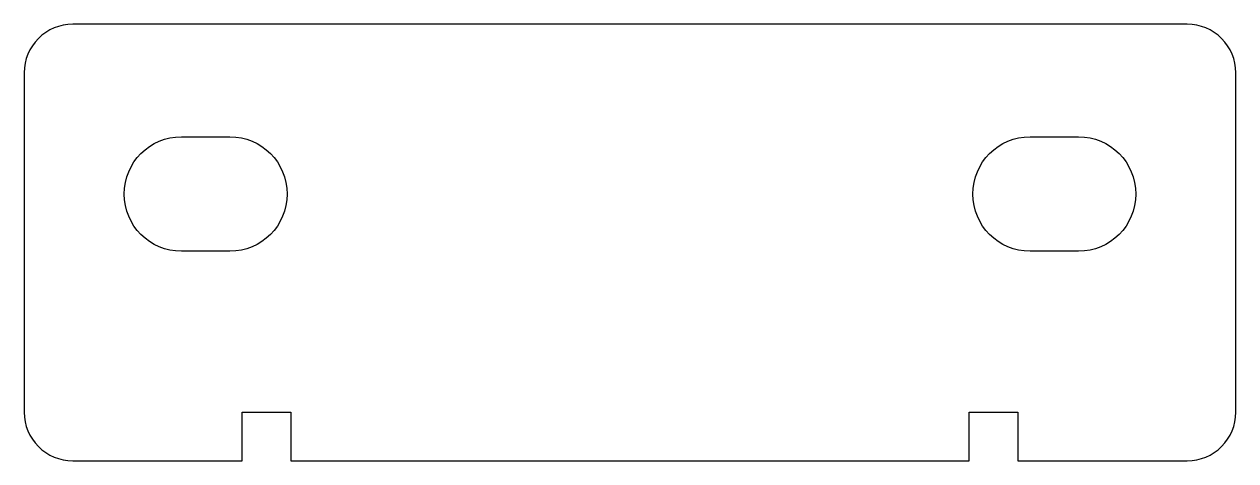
# Model space of a CAD drawing. Header units: inches. Extents: x -6.25 to 0, y 0 to 2.25.
import ezdxf

# ---------------------------------------------------------------- set-up
doc = ezdxf.new("R2010")
doc.units = ezdxf.units.IN
doc.header["$MEASUREMENT"] = 0

msp = doc.modelspace()

# ---------------------------------------------------------------- linework, layer by layer
for points in [[(-6.25, 0.25, 0.414214), (-6, 0), (-5.125, 0), (-5.125, 0.25), (-4.875, 0.25), (-4.875, 0), (-1.375, 0), (-1.375, 0.25), (-1.125, 0.25), (-1.125, 0), (-0.25, 0, 0.414214), (0, 0.25), (0, 2, 0.414214), (-0.25, 2.25), (-6, 2.25, 0.414214), (-6.25, 2)], [(-5.439, 1.0797, -1), (-5.439, 1.6703), (-5.189, 1.6703, -1), (-5.189, 1.0797)], [(-1.061, 1.0797, -1), (-1.061, 1.6703), (-0.811, 1.6703, -1), (-0.811, 1.0797)]]:
    msp.add_lwpolyline(points, format="xyb", close=True)

doc.saveas('drawing.dxf')
